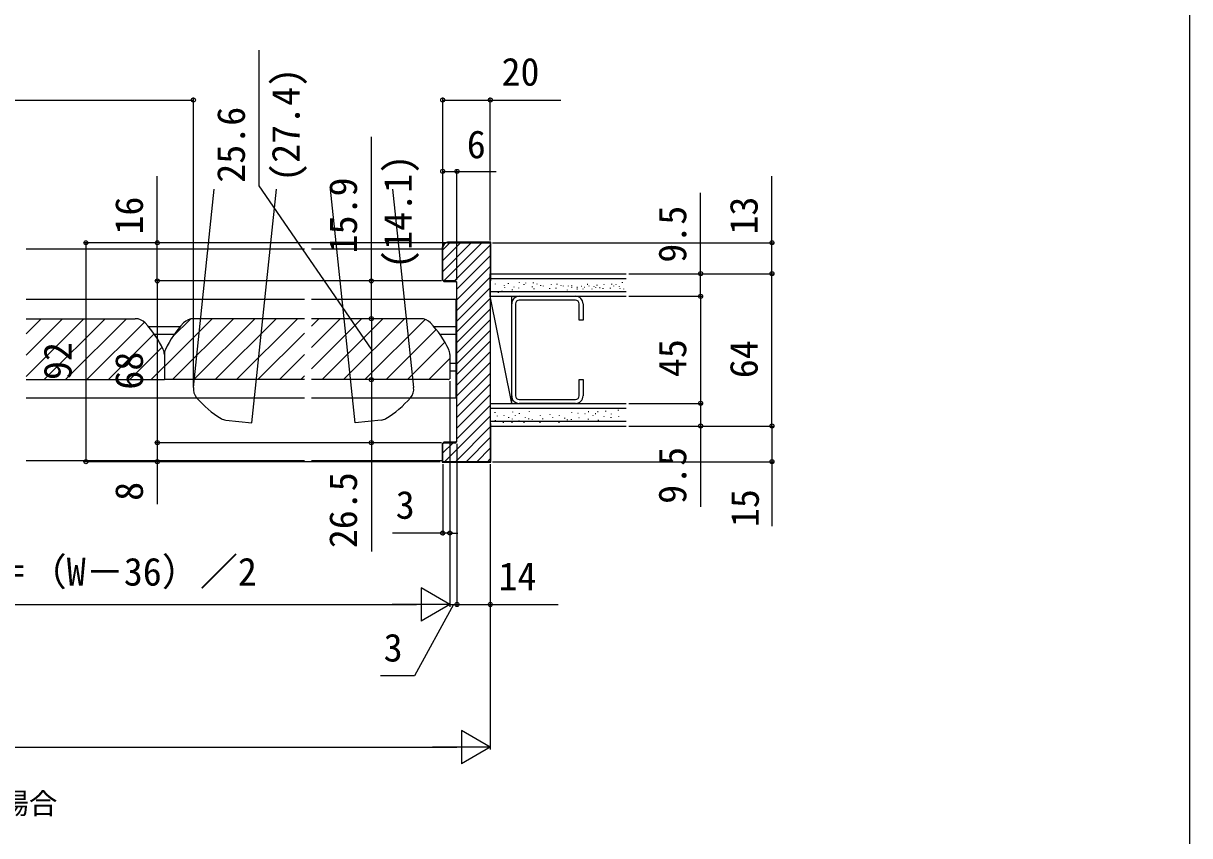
# Model space of a CAD drawing. Units: millimetres, scale not verified. Extents: x -700 to 700, y -1045 to 1039.
# Drawn here: x 209.7 to 700, y 2.6 to 344 of the extents above; entities that cross this region are included whole.
import ezdxf
from ezdxf.enums import TextEntityAlignment as Align

# ---------------------------------------------------------------- set-up
doc = ezdxf.new("R2010")
doc.units = ezdxf.units.MM
doc.header["$LTSCALE"] = 6
for name, color, linetype in [('0-2_USER1', 3, 'Continuous'), ('0-3_YKK_11', 7, 'Continuous'), ('0-4_YKK_12', 2, 'Continuous'), ('0-7_YKK_D', 6, 'Continuous'), ('0-8_YKK_ZWAK', 7, 'Continuous'), ('0-9_YSS_K', 3, 'Continuous')]:
    doc.layers.add(name, color=color, linetype=linetype)
doc.styles.add('ＭＳ ゴシック', font='')
doc.styles.get('ＭＳ ゴシック').set_extended_font_data('MS Gothic')

msp = doc.modelspace()

# ---------------------------------------------------------------- linework, layer by layer
at = {"layer": '0-3_YKK_11'}
for p, q in [((406.2, 251.962), (388, 251.962)), ((406.2, 235.762), (406.2, 251.962)), ((385.8, 249.762), (385.8, 236.179)), ((406, 235.762), (406.2, 235.762)), ((406.2, 175.762), (406, 175.762))]:
    msp.add_line(p, q, dxfattribs=at)
for points in [[(388, 251.762), (406, 251.762), (406, 230.762)], [(406, 230.762), (406, 159.762), (386, 159.762), (386, 167.262), (386.5, 167.762), (391.5, 167.762), (392, 168.262), (392, 235.262), (391.5, 235.762), (386.5, 235.762), (386, 236.262), (386, 249.762)], [(385.8, 236.179), (386.417, 235.562), (391.417, 235.562), (391.8, 235.179), (391.8, 168.345), (391.417, 167.962), (386.417, 167.962), (385.8, 167.345), (385.8, 159.562), (406.2, 159.562), (406.2, 175.762)]]:
    msp.add_lwpolyline(points, dxfattribs=at)
for radius in [2.2, 2]:
    msp.add_arc((388, 249.762), radius, 90.00001, 179.99999, dxfattribs=at)
at = {"layer": '0-4_YKK_12'}
for p, q in [((281.209, 190.965), (289.994, 274.262)), ((305.782, 176.064), (316.138, 274.262)), ((349.218, 176.064), (338.862, 274.262)), ((373.791, 190.965), (365.006, 274.262)), ((210.85, 249.262), (327.85, 249.262)), ((330.85, 249.262), (386, 249.262)), ((327.85, 227.962), (210.85, 227.962)), ((391.5, 227.962), (330.85, 227.962)), ((391.5, 227.962), (391.5, 186.562)), ((210.85, 219.862), (256.758, 219.862)), ((210.85, 213.543), (217.169, 219.862)), ((210.85, 204.563), (226.149, 219.862)), ((210.85, 195.583), (235.129, 219.862)), ((218.51, 194.262), (244.11, 219.862)), ((227.49, 194.262), (253.09, 219.862)), ((236.47, 194.262), (260.59, 218.382)), ((262.218, 216.612), (275.443, 216.612)), ((269, 199.812), (289.05, 219.862)), ((272.431, 194.262), (298.031, 219.862)), ((272.542, 212.334), (279.913, 219.705)), ((327.85, 219.862), (281.242, 219.862)), ((281.411, 194.262), (307.011, 219.862)), ((290.391, 194.262), (315.991, 219.862)), ((299.371, 194.262), (324.971, 219.862)), ((376.758, 219.862), (330.85, 219.862)), ((330.85, 216.761), (333.952, 219.862)), ((330.85, 207.78), (342.932, 219.862)), ((330.85, 198.8), (351.912, 219.862)), ((335.292, 194.262), (360.892, 219.862)), ((344.273, 194.262), (369.873, 219.862)), ((353.253, 194.262), (378.56, 219.57)), ((382.557, 216.612), (391.5, 216.612)), ((245.45, 194.262), (264.669, 213.481)), ((264.718, 213.412), (273.002, 213.412)), ((308.352, 194.262), (327.85, 213.761)), ((362.233, 194.262), (383.288, 215.317)), ((384.998, 213.412), (391.5, 213.412)), ((254.431, 194.262), (268.052, 207.884)), ((371.213, 194.262), (386.923, 209.972)), ((269, 204.862), (269, 194.262)), ((269, 204.862), (269, 194.262)), ((317.332, 194.262), (327.85, 204.78)), ((380.194, 194.262), (389, 203.069)), ((389, 204.862), (389, 194.589)), ((389, 201.112), (391.5, 201.112)), ((263.411, 194.262), (269, 199.851)), ((389, 197.912), (391.5, 197.912)), ((210.85, 194.262), (269, 194.262)), ((327.85, 194.262), (269, 194.262)), ((326.312, 194.262), (327.85, 195.8)), ((388.3, 194.262), (330.85, 194.262)), ((388.3, 194.262), (389, 194.589)), ((210.85, 186.562), (327.85, 186.562)), ((330.85, 186.562), (391.5, 186.562)), ((351.813, 186.562), (391.5, 186.562)), ((294.843, 177.218), (305.782, 176.064)), ((360.157, 177.218), (349.218, 176.064)), ((210.85, 160.262), (327.85, 160.262)), ((330.85, 160.262), (386, 160.262))]:
    msp.add_line(p, q, dxfattribs=at)
for centre, radius, start, end in [((256.758, 214.162), 5.7, 43.22166, 90), ((229.067, 188.139), 43.7, 25.39153, 43.22166), ((308.933, 188.139), 43.7, 136.77834, 154.60847), ((281.242, 214.162), 5.7, 90, 136.77834), ((376.758, 214.162), 5.7, 43.22166, 90), ((349.067, 188.139), 43.7, 25.39153, 43.22166), ((264.3, 204.862), 4.7, 0, 25.39153), ((273.7, 204.862), 4.7, 154.60847, 180), ((384.3, 204.862), 4.7, 0, 25.39153), ((286.878, 190.367), 5.7, 173.98, 220.75834), ((315.662, 215.177), 43.7, 220.75834, 238.58847), ((339.338, 215.177), 43.7, 301.41153, 319.24166), ((368.122, 190.367), 5.7, 319.24166, 6.02), ((295.336, 181.892), 4.7, 238.58847, 263.98), ((359.664, 181.892), 4.7, 276.02, 301.41153)]:
    msp.add_arc(centre, radius, start, end, dxfattribs=at)
at = {"layer": '0-7_YKK_D'}
for p, q in [((14.822, 311.762), (281.178, 311.762)), ((281.178, 191.367), (281.178, 312.762)), ((386, 250.762), (386, 312.762)), ((406, 252.762), (406, 312.762)), ((386, 250.762), (386, 282.762)), ((392, 236.262), (392, 282.762)), ((387, 251.762), (235, 251.762)), ((236, 251.762), (236, 159.762)), ((387, 251.762), (265, 251.762)), ((407, 251.762), (525.406, 251.762)), ((385.5, 235.762), (265, 235.762)), ((384, 235.762), (265, 235.762)), ((266, 235.762), (266, 167.762)), ((385.5, 235.762), (355, 235.762)), ((464.178, 238.765), (495.406, 238.765)), ((465.406, 238.762), (525.406, 238.762)), ((465.406, 238.762), (525.406, 238.762)), ((524.406, 174.765), (524.406, 238.762)), ((464.178, 229.265), (495.406, 229.265)), ((464.178, 229.265), (495.406, 229.265)), ((494.406, 229.265), (494.406, 184.265)), ((375.758, 219.862), (355, 219.862)), ((375.758, 219.862), (355, 219.862)), ((356, 219.862), (356, 194.262)), ((384, 194.262), (355, 194.262)), ((384, 194.262), (355, 194.262)), ((389, 193.589), (389, 98.762)), ((389, 193.589), (389, 98.762)), ((389, 193.589), (389, 128.762)), ((464.178, 184.265), (495.406, 184.265)), ((464.178, 184.265), (495.406, 184.265)), ((464.178, 174.765), (525.406, 174.765)), ((464.178, 174.765), (525.406, 174.765)), ((464.178, 174.765), (495.406, 174.765)), ((385.5, 167.762), (265, 167.762)), ((385.5, 167.762), (265, 167.762)), ((385.5, 167.762), (355, 167.762)), ((392, 167.262), (392, 98.762)), ((392, 167.262), (392, 98.762)), ((384, 159.762), (235, 159.762)), ((385, 159.762), (265, 159.762)), ((386, 158.762), (386, 128.762)), ((406, 158.762), (406, 38.762)), ((407, 159.762), (525.406, 159.762)), ((386, 129.762), (364.927, 129.762)), ((389, 129.762), (386, 129.762)), ((389, 129.762), (392.4, 129.762)), ((389, 99.762), (376.876, 106.762)), ((376.876, 106.762), (376.876, 92.762)), ((406, 107.762), (406, 98.762)), ((163, 99.762), (375, 99.762)), ((389, 99.762), (364.751, 99.762)), ((389, 99.762), (376.876, 92.762)), ((389, 99.762), (385.6, 99.762)), ((389, 99.762), (392, 99.762)), ((389, 99.762), (392, 99.762)), ((392, 99.762), (395.4, 99.762)), ((406, 39.762), (393.876, 46.762)), ((393.876, 46.762), (393.876, 32.762)), ((-96, 39.762), (392, 39.762)), ((406, 39.762), (381.751, 39.762)), ((406, 39.762), (393.876, 32.762))]:
    msp.add_line(p, q, dxfattribs=at)
for points in [[(356, 207.062), (308.873, 275.678), (308.873, 332.769)], [(386, 311.762), (406, 311.762), (435.673, 311.762)], [(356, 219.862), (356, 235.762), (356, 296.253)], [(266, 235.762), (266, 251.762), (266, 279.708)], [(386, 281.762), (392, 281.762), (408.491, 281.762)], [(524.406, 238.762), (524.406, 251.762), (524.406, 279.799)], [(494.406, 229.265), (494.406, 238.765), (494.406, 272.711)], [(356, 194.262), (356, 167.762), (356, 122.089)], [(494.406, 184.265), (494.406, 174.765), (494.406, 140.82)], [(524.406, 174.765), (524.406, 159.762), (524.406, 132.726)], [(266, 167.762), (266, 159.762), (266, 141.908)], [(390.5, 99.762), (374.135, 69.762), (359.862, 69.762)], [(392, 99.762), (406, 99.762), (434.491, 99.762)]]:
    msp.add_lwpolyline(points, dxfattribs=at)
for centre in [(281.178, 311.762), (386, 311.762), (406, 311.762), (386, 281.762), (392, 281.762), (236, 251.762), (266, 251.762), (524.406, 251.762), (266, 235.762), (266, 235.762), (356, 235.762), (494.406, 238.765), (524.406, 238.762), (524.406, 238.762), (494.406, 229.265), (494.406, 229.265), (356, 219.862), (356, 219.862), (356, 194.262), (356, 194.262), (494.406, 184.265), (494.406, 184.265), (494.406, 174.765), (524.406, 174.765), (524.406, 174.765), (266, 167.762), (266, 167.762), (356, 167.762), (236, 159.762), (266, 159.762), (524.406, 159.762), (386, 129.762), (389, 129.762), (392, 99.762), (392, 99.762), (406, 99.762)]:
    msp.add_circle(centre, 0.85, dxfattribs=at)
at = {"layer": '0-8_YKK_ZWAK'}
msp.add_lwpolyline([(-700, -1044.6), (700, -1044.6), (700, 995.4)], dxfattribs=at)
at = {"layer": '0-9_YSS_K'}
for p, q in [((386, 248.745), (389.017, 251.762)), ((386, 244.255), (393.507, 251.762)), ((386, 239.765), (397.998, 251.762)), ((386.494, 235.768), (402.488, 251.762)), ((390.978, 235.762), (406, 250.784)), ((392, 232.294), (406, 246.294)), ((392, 227.804), (406, 241.804)), ((392, 223.314), (406, 237.314)), ((406, 238.765), (463.178, 238.765)), ((406, 229.265), (406, 238.765)), ((406, 236.765), (463.178, 236.765)), ((392, 218.824), (406, 232.824)), ((406, 231.265), (463.178, 231.265)), ((408.103, 234.586), (408.103, 234.386)), ((409.341, 230.991), (409.341, 230.791)), ((410.798, 231.629), (410.798, 231.429)), ((411.876, 233.993), (411.876, 233.793)), ((412.032, 233.178), (412.032, 232.978)), ((413.539, 234.772), (413.539, 234.572)), ((415.264, 232.103), (415.264, 231.903)), ((415.907, 233.314), (415.907, 233.114)), ((417.791, 232.87), (417.791, 232.67)), ((418.182, 235.278), (418.182, 235.078)), ((420.163, 234.33), (420.163, 234.13)), ((420.871, 234.934), (420.871, 234.734)), ((423.671, 233.368), (423.671, 233.168)), ((424.011, 235.047), (424.011, 234.847)), ((424.375, 232.519), (424.375, 232.319)), ((425.601, 234.553), (425.601, 234.353)), ((427.058, 233.901), (427.058, 233.701)), ((428.293, 233.74), (428.293, 233.54)), ((430.852, 232.664), (430.852, 232.464)), ((431.639, 234.296), (431.639, 234.096)), ((433.543, 232.776), (433.543, 232.576)), ((433.994, 234.493), (433.994, 234.293)), ((435.676, 233.848), (435.676, 233.648)), ((436.686, 233.68), (436.686, 233.48)), ((438.253, 231.991), (438.253, 231.791)), ((438.704, 233.708), (438.704, 233.508)), ((440.092, 233.219), (440.092, 233.019)), ((440.159, 233.841), (440.159, 233.641)), ((442.597, 232.951), (442.397, 232.951)), ((442.597, 232.218), (442.397, 232.218)), ((444.48, 233.44), (444.28, 233.44)), ((445.108, 232.218), (444.908, 232.218)), ((445.736, 232.951), (445.536, 232.951)), ((446.991, 234.206), (446.791, 234.206)), ((447.619, 233.474), (447.419, 233.474)), ((448.875, 232.218), (448.675, 232.218)), ((449.476, 233.577), (449.476, 233.377)), ((450.181, 233.003), (450.181, 232.803)), ((450.853, 234.068), (450.853, 233.868)), ((452.129, 232.885), (451.929, 232.885)), ((453.321, 232.666), (453.321, 232.466)), ((453.772, 234.383), (453.772, 234.183)), ((456.461, 232.778), (456.461, 232.578)), ((456.912, 234.495), (456.912, 234.295)), ((457.842, 233.724), (457.842, 233.524)), ((458.759, 234.256), (458.759, 234.056)), ((460.216, 233.604), (460.216, 233.404)), ((460.441, 232.739), (460.441, 232.539)), ((461.45, 235.153), (461.45, 234.953)), ((462.038, 232.454), (462.038, 232.254)), ((392, 214.334), (406, 228.334)), ((406, 229.265), (463.178, 229.265)), ((415, 184.265), (406, 229.265)), ((415, 184.265), (415, 229.265)), ((415, 187.465), (415, 226.065)), ((416.6, 226.065), (416.6, 187.465)), ((418.2, 229.265), (441.8, 229.265)), ((441.8, 227.665), (418.2, 227.665)), ((443.4, 219.265), (443.4, 226.065)), ((392, 209.844), (406, 223.844)), ((392, 205.354), (406, 219.354)), ((392, 200.863), (406, 214.863)), ((392, 196.373), (406, 210.373)), ((392, 191.883), (406, 205.883)), ((392, 187.393), (406, 201.393)), ((392, 182.903), (406, 196.903)), ((392, 178.413), (406, 192.413)), ((392, 173.923), (406, 187.923)), ((392, 169.432), (406, 183.432)), ((406, 184.265), (463.178, 184.265)), ((406, 182.265), (463.178, 182.265)), ((418.2, 185.865), (441.8, 185.865)), ((441.8, 184.265), (418.2, 184.265)), ((459.808, 181.53), (459.808, 181.33)), ((386.82, 159.762), (406, 178.942)), ((406, 176.765), (463.178, 176.765)), ((407.925, 180.519), (407.925, 180.319)), ((408.07, 177.234), (408.07, 177.034)), ((408.934, 179.061), (408.934, 178.861)), ((409.957, 176.993), (409.957, 176.793)), ((411.639, 179.348), (411.639, 179.148)), ((413.71, 178.434), (413.71, 178.234)), ((415.167, 177.783), (415.167, 177.583)), ((415.392, 180.789), (415.392, 180.589)), ((416.402, 179.332), (416.402, 179.132)), ((417.968, 177.126), (417.968, 176.926)), ((418.193, 180.133), (418.193, 179.933)), ((420.611, 178.518), (420.611, 178.318)), ((422.068, 177.866), (422.068, 177.666)), ((422.293, 180.873), (422.293, 180.673)), ((423.575, 177.547), (423.575, 177.347)), ((425.31, 176.993), (425.31, 176.793)), ((426.993, 179.348), (426.993, 179.148)), ((428.002, 177.89), (428.002, 177.69)), ((430.416, 176.874), (430.416, 176.674)), ((430.978, 179.797), (430.978, 179.597)), ((432.144, 178.51), (432.144, 178.31)), ((433.333, 176.993), (433.333, 176.793)), ((435.015, 179.348), (435.015, 179.148)), ((437.148, 178.142), (437.148, 177.942)), ((438.253, 177.491), (438.253, 177.291)), ((439.934, 177.624), (439.934, 177.424)), ((440.159, 180.631), (440.159, 180.431)), ((442.993, 179.956), (442.793, 179.956)), ((443.418, 178.259), (443.218, 178.259)), ((445.883, 179.836), (445.683, 179.836)), ((447.136, 177.773), (447.136, 177.573)), ((447.361, 180.779), (447.161, 180.779)), ((449.156, 179.209), (449.156, 179.009)), ((450.318, 179.836), (450.118, 179.836)), ((451.304, 180.779), (451.104, 180.779)), ((451.286, 177.303), (451.286, 177.103)), ((453.753, 178.761), (453.753, 178.561)), ((454.426, 181.116), (454.426, 180.916)), ((456.668, 178.418), (456.668, 178.218)), ((456.822, 179.895), (456.822, 179.695)), ((459.939, 178.832), (459.939, 178.632)), ((391.31, 159.762), (406, 174.452)), ((406, 174.765), (463.178, 174.765)), ((411.414, 176.341), (411.414, 176.141)), ((415.053, 176.32), (415.053, 176.12)), ((420.034, 176.356), (420.034, 176.156)), ((426.767, 176.341), (426.767, 176.141)), ((434.789, 176.341), (434.789, 176.141)), ((386, 163.432), (390.33, 167.762)), ((395.8, 159.762), (406, 169.962)), ((400.29, 159.762), (406, 165.472)), ((404.78, 159.762), (406, 160.982))]:
    msp.add_line(p, q, dxfattribs=at)
for points in [[(445, 226.065), (445, 219.265), (443.4, 219.265)], [(443.4, 187.465), (443.4, 194.265), (445, 194.265), (445, 187.465)]]:
    msp.add_lwpolyline(points, dxfattribs=at)
for centre, radius, start, end in [((418.2, 226.065), 3.2, 90, 180), ((418.2, 226.065), 1.6, 90, 180), ((441.8, 226.065), 3.2, 360, 90), ((441.8, 226.065), 1.6, 0, 90), ((418.2, 187.465), 3.2, 180, 270), ((418.2, 187.465), 1.6, 180, 270), ((441.8, 187.465), 1.6, 270, 0), ((441.8, 187.465), 3.2, 270, 0)]:
    msp.add_arc(centre, radius, start, end, dxfattribs=at)

# ---------------------------------------------------------------- texts
at = {"layer": '0-2_USER1', "style": 'ＭＳ ゴシック'}
msp.add_text('※(   )内寸法はハンドルレスCNA・DNA・ENAデザインの場合', height=8.798, dxfattribs=at).set_placement((-99.766, 9.103), align=Align.BOTTOM_LEFT)
at = {"layer": '0-7_YKK_D', "style": 'ＭＳ ゴシック'}
for s, p in [('20', (410.718, 314.262)), ('6', (396.127, 283.762)), ('3', (366.245, 132.262)), ('DW＝（W－36）／2', (180, 104.171)), ('14', (409.445, 102.262)), ('3', (361.18, 72.262))]:
    msp.add_text(s, height=11.73, dxfattribs=at).set_placement(p, align=Align.BOTTOM_LEFT)
for s, p in [('(27.4)', (329.373, 277.36)), ('25.6', (306.373, 276.996)), ('(14.1)', (376.5, 240.844)), ('15.9', (353.5, 247.299)), ('16', (263.5, 255.208)), ('13', (521.906, 255.208)), ('9.5', (491.906, 243.393)), ('92', (233.5, 194.08)), ('45', (491.906, 195.311)), ('64', (521.906, 194.855)), ('68', (263.5, 190.035)), ('9.5', (491.906, 142.047)), ('26.5', (353.5, 123.408)), ('8', (263.5, 143.317)), ('15', (522.406, 132.271))]:
    msp.add_text(s, height=11.73, rotation=90, dxfattribs=at).set_placement(p, align=Align.BOTTOM_LEFT)

doc.saveas('drawing.dxf')
